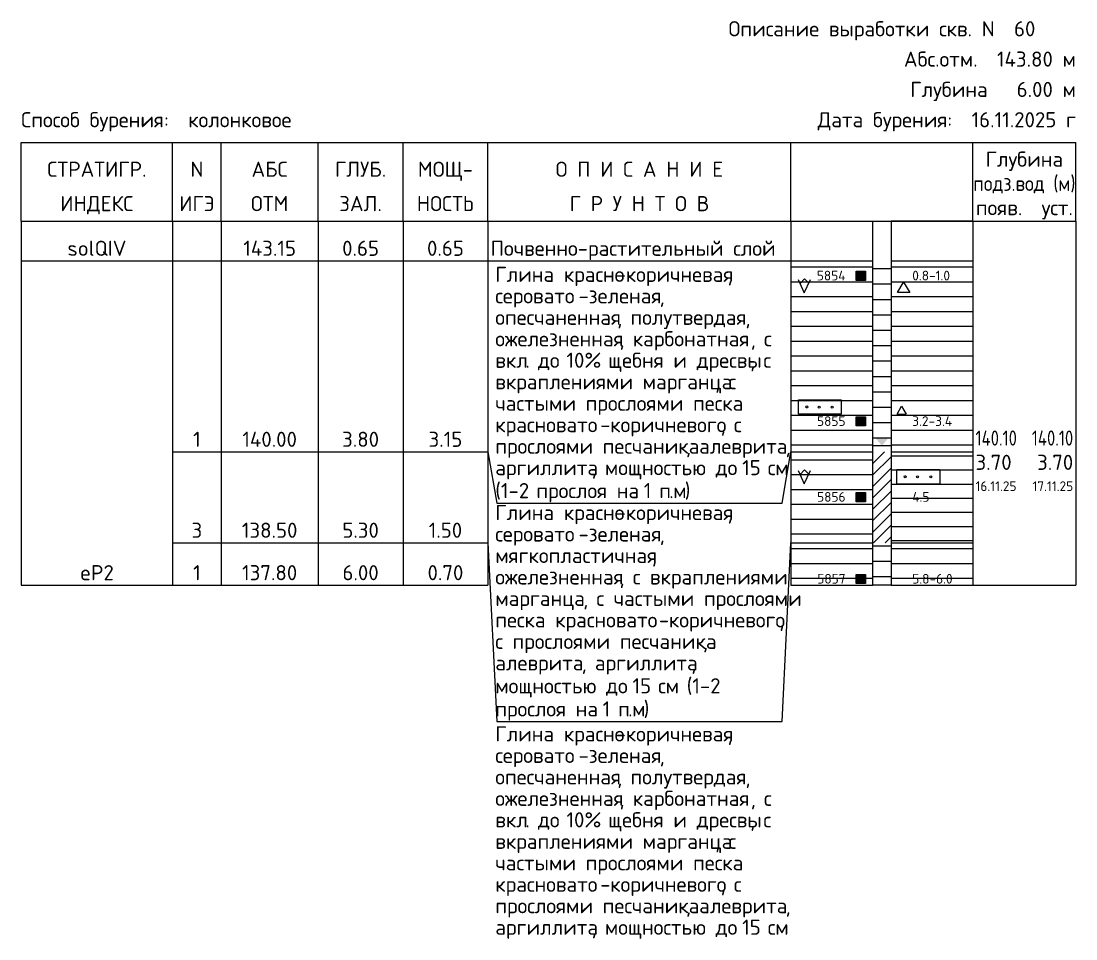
# Model space of a CAD drawing. Header units: millimetres. Extents: x 361462 to 407389, y 53461 to 94146.
# Drawn here: x 365018 to 382418, y 53461 to 68597 of the extents above; entities that cross this region are included whole.
import ezdxf
from ezdxf.enums import TextEntityAlignment as Align

# ---------------------------------------------------------------- set-up
doc = ezdxf.new("R2010")
doc.units = ezdxf.units.MM
doc.layers.get('0').update_dxf_attribs({"lineweight": 0})
for name, color, linetype in [('Probe', 7, 'Continuous'), ('Skv', 7, 'Continuous'), ('Table', 7, 'Continuous'), ('Water', 7, 'Continuous')]:
    doc.layers.add(name, color=color, linetype=linetype)
doc.layers.add('текст', color=7, linetype='Continuous', lineweight=18)
doc.layers.add('штриховка', color=7, linetype='Continuous', lineweight=9)
doc.styles.add('ISOCPEUR', font='isocpeur.ttf')

# ---------------------------------------------------------------- blocks, each defined once
blk = doc.blocks.new('IZ18')
at = {"color": 7, "linetype": 'Continuous', "lineweight": 0, "flags": 128}
for points in [[(-0.004, 0.224), (0.093, 0.004), (0.199, 0.221)], [(0.027, 0.157), (0.1, 0.234), (0.17, 0.164)]]:
    blk.add_lwpolyline(points, dxfattribs=at)
blk = doc.blocks.new('VK12')
at = {"color": 7, "linetype": 'Continuous', "lineweight": 0, "flags": 128}
blk.add_lwpolyline([(0.007, 0.007), (0.107, 0.182), (0.208, 0.007)], close=True, dxfattribs=at)
blk = doc.blocks.new('VK13')
at = {"color": 7, "linetype": 'Continuous', "lineweight": 0}
for p, q in [((0, 0), (0.075, 0.133)), ((0, 0), (0.152, 0)), ((0.075, 0.133), (0.152, 0))]:
    blk.add_line(p, q, dxfattribs=at)
blk = doc.blocks.new('PR_KV')
at = {"linetype": 'Continuous', "lineweight": 0}
blk.add_hatch(color=256, dxfattribs=at).paths.add_polyline_path([(-0.077, 0.075), (0.077, 0.075), (0.077, -0.075), (-0.077, -0.075)])
at = {"color": 7, "linetype": 'Continuous', "lineweight": 0, "flags": 128}
blk.add_lwpolyline([(-0.077, 0.075), (0.077, 0.075), (0.077, -0.075), (-0.077, -0.075)], close=True, dxfattribs=at)

msp = doc.modelspace()

# ---------------------------------------------------------------- hatches: boundary and pattern name
at = {"layer": 'Water'}
msp.add_hatch(color=5, dxfattribs=at).paths.add_polyline_path([(379217.8, 61595.2), (379107.8, 61725.2), (379327.8, 61725.2)])
at = {"layer": 'штриховка'}
h = msp.add_hatch(dxfattribs=at)
h.set_pattern_fill('ANSI31', color=256, scale=77, angle=315, style=0)
h.paths.add_polyline_path([(377717.8, 64645.2), (379067.8, 64645.2), (379067.8, 61495.2), (377717.8, 61495.2)])
h = msp.add_hatch(dxfattribs=at)
h.set_pattern_fill('ANSI31', color=256, scale=80, angle=315, style=0)
h.paths.add_polyline_path([(379067.8, 64645.2), (379367.8, 64645.2), (379367.8, 61495.2), (379067.8, 61495.2)])
h = msp.add_hatch(dxfattribs=at)
h.set_pattern_fill('ANSI31', color=256, scale=77, angle=315, style=0)
h.paths.add_polyline_path([(379367.8, 64645.2), (380717.8, 64645.2), (380717.8, 61495.2), (379367.8, 61495.2)])
h = msp.add_hatch(dxfattribs=at)
h.set_pattern_fill('ANSI31', color=256, scale=77, angle=315, style=0)
h.paths.add_polyline_path([(377717.8, 61495.2), (379067.8, 61495.2), (379067.8, 59995.2), (377717.8, 59995.2)])
h = msp.add_hatch(dxfattribs=at)
h.set_pattern_fill('ANSI31', color=256, scale=42, style=0)
h.paths.add_polyline_path([(379067.8, 61495.2), (379367.8, 61495.2), (379367.8, 59995.2), (379067.8, 59995.2)])
h = msp.add_hatch(dxfattribs=at)
h.set_pattern_fill('GR07', color=256, scale=1000, style=0, pattern_type=2)
h.set_pattern_definition([(0, (-1881391.25, -34704.8), (0, 700), [1633, 0]), (0, (-1881391.25, -34471.8), (0, 700), [1633, 0]), (0, (-1881391.25, -34237.8), (0, 700), [1633, 0])])
h.paths.add_polyline_path([(379367.8, 61495.2), (380717.8, 61495.2), (380717.8, 59995.2), (379367.8, 59995.2)])
h = msp.add_hatch(dxfattribs=at)
h.set_pattern_fill('ANSI31', color=256, scale=77, angle=315, style=0)
h.paths.add_polyline_path([(377717.8, 59995.2), (379067.8, 59995.2), (379067.8, 59295.2), (377717.8, 59295.2)])
h = msp.add_hatch(dxfattribs=at)
h.set_pattern_fill('ANSI31', color=256, scale=80, angle=315, style=0)
h.paths.add_polyline_path([(379067.8, 59995.2), (379367.8, 59995.2), (379367.8, 59295.2), (379067.8, 59295.2)])
h = msp.add_hatch(dxfattribs=at)
h.set_pattern_fill('ANSI31', color=256, scale=77, angle=315, style=0)
h.paths.add_polyline_path([(379367.8, 59995.2), (380717.8, 59995.2), (380717.8, 59295.2), (379367.8, 59295.2)])

# ---------------------------------------------------------------- linework, layer by layer
at = {"color": 7, "linetype": 'Continuous', "lineweight": 0}
for p, q in [((365017.8, 66595.2), (382417.8, 66595.2)), ((365017.8, 65295.2), (365017.8, 66595.2)), ((367517.8, 65295.2), (367517.8, 66595.2)), ((368317.8, 65295.2), (368317.8, 66595.2)), ((369917.8, 65295.2), (369917.8, 66595.2)), ((371317.8, 65295.2), (371317.8, 66595.2)), ((372717.8, 65295.2), (372717.8, 66595.2)), ((377717.8, 65295.2), (377717.8, 66595.2)), ((380717.8, 65295.2), (380717.8, 66595.2)), ((382417.8, 65295.2), (382417.8, 66595.2)), ((365017.8, 65295.2), (382417.8, 65295.2))]:
    msp.add_line(p, q, dxfattribs=at)
at = {"flags": 128}
for points in [[(377840.8, 62351.9), (378547.8, 62351.9), (378547.8, 62111.9), (377840.8, 62111.9)], [(379465.8, 61201.9), (380172.8, 61201.9), (380172.8, 60961.9), (379465.8, 60961.9)]]:
    msp.add_lwpolyline(points, close=True, dxfattribs=at)
at = {"color": 7, "linetype": 'Continuous', "lineweight": 0}
for centre in [(377978.1, 62233.2), (378181, 62230.9), (378398, 62230.9), (379603.1, 61083.2), (379806, 61080.9), (380023, 61080.9)]:
    msp.add_circle(centre, 16.5, dxfattribs=at)
at = {"layer": 'Skv', "color": 7, "linetype": 'Continuous', "lineweight": 0}
for p, q in [((377717.8, 65295.2), (379067.8, 65295.2)), ((380717.8, 65295.2), (379367.8, 65295.2)), ((377717.8, 64645.2), (379067.8, 64645.2)), ((379367.8, 64645.2), (380717.8, 64645.2)), ((377717.8, 61495.2), (379067.8, 61495.2)), ((379367.8, 61495.2), (380717.8, 61495.2)), ((377717.8, 59995.2), (379067.8, 59995.2)), ((379367.8, 59995.2), (380717.8, 59995.2)), ((377717.8, 59295.2), (379067.8, 59295.2)), ((379367.8, 59295.2), (380717.8, 59295.2))]:
    msp.add_line(p, q, dxfattribs=at)
msp.add_lwpolyline([(379067.8, 65295.2), (379367.8, 65295.2), (379367.8, 59295.2), (379067.8, 59295.2), (379067.8, 65295.2), (379067.8, 65295.2)], close=True, dxfattribs=at)
at = {"layer": 'Table', "color": 7, "linetype": 'Continuous', "lineweight": 0}
for p, q in [((365017.8, 65295.2), (365017.8, 59295.2)), ((367517.8, 65295.2), (367517.8, 59295.2)), ((368317.8, 65295.2), (368317.8, 59295.2)), ((369917.8, 65295.2), (369917.8, 59295.2)), ((371317.8, 65295.2), (371317.8, 59295.2)), ((372717.8, 65295.2), (372717.8, 59295.2)), ((377717.8, 65295.2), (377717.8, 59295.2)), ((380717.8, 65295.2), (380717.8, 59295.2)), ((382417.8, 65295.2), (382417.8, 59295.2)), ((365017.8, 64645.2), (367517.8, 64645.2)), ((367517.8, 64645.2), (368317.8, 64645.2)), ((368317.8, 64645.2), (369917.8, 64645.2)), ((369917.8, 64645.2), (371317.8, 64645.2)), ((371317.8, 64645.2), (372717.8, 64645.2)), ((372717.8, 64645.2), (377717.8, 64645.2)), ((367517.8, 61495.2), (368317.8, 61495.2)), ((368317.8, 61495.2), (369917.8, 61495.2)), ((369917.8, 61495.2), (371317.8, 61495.2)), ((371317.8, 61495.2), (372717.8, 61495.2)), ((372717.8, 61495.2), (372864.6, 60645.2)), ((377570.9, 60645.2), (377717.8, 61495.2)), ((372864.6, 60645.2), (377570.9, 60645.2)), ((367517.8, 59995.2), (368317.8, 59995.2)), ((368317.8, 59995.2), (369917.8, 59995.2)), ((369917.8, 59995.2), (371317.8, 59995.2)), ((371317.8, 59995.2), (372717.8, 59995.2)), ((372717.8, 59995.2), (372864.6, 57045.2)), ((377570.9, 57045.2), (377717.8, 59995.2)), ((365017.8, 59295.2), (367517.8, 59295.2)), ((367517.8, 59295.2), (368317.8, 59295.2)), ((368317.8, 59295.2), (369917.8, 59295.2)), ((369917.8, 59295.2), (371317.8, 59295.2)), ((371317.8, 59295.2), (372717.8, 59295.2)), ((380717.8, 59295.2), (382417.8, 59295.2)), ((372864.6, 57045.2), (377570.9, 57045.2))]:
    msp.add_line(p, q, dxfattribs=at)
at = {"layer": 'Water', "color": 5, "lineweight": 0}
msp.add_line((379067.8, 61595.2), (379367.8, 61595.2), dxfattribs=at)

# ---------------------------------------------------------------- block references
at = {"layer": 'Probe', "xscale": 1000, "yscale": 1000, "zscale": 1000}
for p in [(378867.8, 64395.2), (378867.8, 61995.2), (378867.8, 60745.2), (378867.8, 59395.2)]:
    msp.add_blockref('PR_KV', p, dxfattribs=at)
at = {"layer": 'Skv', "xscale": 1000, "yscale": 1000, "zscale": 1000}
for name, p in [('IZ18', (377842.8, 64111.9)), ('VK12', (379467.8, 64111.9)), ('VK13', (379467.8, 62111.9)), ('IZ18', (377842.8, 60961.9))]:
    msp.add_blockref(name, p, dxfattribs=at)

# ---------------------------------------------------------------- texts
at = {"layer": 'Water', "color": 7, "lineweight": 25, "style": 'ISOCPEUR', "width": 0.8}
msp.add_text('140.10', height=250, dxfattribs=at).set_placement((380761.8, 61595.2))
msp.add_text('140.10', height=250, dxfattribs=at).set_placement((382373.7, 61595.2), align=Align.RIGHT)
at = {"layer": 'Water', "color": 7, "lineweight": 25, "style": 'ISOCPEUR'}
msp.add_text('3.70', height=250, dxfattribs=at).set_placement((380761.8, 61195.2))
msp.add_text('3.70', height=250, dxfattribs=at).set_placement((382373.7, 61195.2), align=Align.RIGHT)
at = {"layer": 'текст', "color": 0, "style": 'ISOCPEUR'}
for s, p in [('Описание выработки скв. N  60', (379217.8, 68345.2)), ('Глубина', (381567.8, 66195.2)), ('СТРАТИГР.', (366267.8, 66028.6)), ('N', (367917.8, 66028.6)), ('АБС', (369117.8, 66028.6)), ('ГЛУБ.', (370617.8, 66028.6)), ('МОЩ-', (372017.8, 66028.6)), ('О П И С А Н И Е', (375217.8, 66028.6)), ('ИНДЕКС', (366267.8, 65461.9)), ('ИГЭ', (367917.8, 65461.9)), ('ОТМ', (369117.8, 65461.9)), ('ЗАЛ.', (370617.8, 65461.9)), ('НОСТЬ', (372017.8, 65461.9)), ('Г Р У Н Т О В', (375217.8, 65461.9)), ('появ.  уст.', (381567.8, 65395.2)), ('solQIV', (366267.8, 64725.2)), ('143.15', (369117.8, 64725.2)), ('0.65', (370617.8, 64725.2)), ('0.65', (372017.8, 64725.2)), ('1', (367917.8, 61575.2)), ('140.00', (369117.8, 61575.2)), ('3.80', (370617.8, 61575.2)), ('3.15', (372017.8, 61575.2)), ('3', (367917.8, 60075.2)), ('138.50', (369117.8, 60075.2)), ('5.30', (370617.8, 60075.2)), ('1.50', (372017.8, 60075.2)), ('eP2', (366267.8, 59375.2)), ('1', (367917.8, 59375.2)), ('137.80', (369117.8, 59375.2)), ('6.00', (370617.8, 59375.2)), ('0.70', (372017.8, 59375.2))]:
    msp.add_text(s, height=250, dxfattribs=at).set_placement(p, align=Align.CENTER)
for s, p in [('Абс.отм.  143.80 м', (382417.8, 67845.2)), ('Глубина   6.00 м', (382417.8, 67345.2)), ('Дата бурения:  16.11.2025 г', (382417.8, 66845.2))]:
    msp.add_text(s, height=250, dxfattribs=at).set_placement(p, align=Align.RIGHT)
for s, p in [('Способ бурения:  колонковое', (365017.8, 66845.2)), ('Почвенно-растительный слой', (372761.8, 64725.2))]:
    msp.add_text(s, height=250, dxfattribs=at).set_placement(p)
at = {"layer": 'текст', "color": 0, "style": 'ISOCPEUR', "width": 0.9}
msp.add_text('подз.вод (м)', height=250, dxfattribs=at).set_placement((381567.8, 65795.2), align=Align.CENTER)
at = {"layer": 'текст', "style": 'ISOCPEUR'}
for s, height, p in [('Глина красно', 250, (372839.6, 64295.4)), ('-', 250, (374826, 64295.4)), ('коричневая', 250, (374991.5, 64295.4)), ('0.8-1.0', 160, (379717.8, 64320.2)), (',', 250, (376671.8, 64295.4)), ('серовато', 250, (372839.6, 63941.3)), ('-', 250, (374213.8, 63941.3)), ('зеленая', 250, (374379.4, 63941.3)), (',', 250, (375550.6, 63941.3)), ('опесчаненная', 250, (372839.6, 63587.1)), ('полутвердая', 250, (375069.5, 63587.1)), (', ', 250, (374851, 63587.1)), (',', 250, (376965.3, 63587.1)), ('ожелезненная', 250, (372839.6, 63232.9)), ('карбонатная', 250, (375107, 63232.9)), ('с', 250, (377271.4, 63232.9)), (', ', 250, (374888.5, 63232.9)), (', ', 250, (377052.8, 63232.9)), ('вкл', 250, (372839.6, 62878.6)), ('до ', 250, (373542.2, 62878.6)), ('10%%% ', 250, (374013.8, 62878.6)), ('щебня и дресвы', 250, (374701, 62878.6)), ('с', 250, (377261.9, 62878.6)), ('. ', 250, (373336.2, 62878.6)), (', ', 250, (377043.4, 62878.6)), ('вкраплениями марганца', 250, (372839.6, 62524.4)), ('с', 250, (376684.3, 62524.4)), (', ', 250, (376465.7, 62524.4)), ('частыми прослоями песка', 250, (372839.6, 62170.2)), ('красновато', 250, (372839.6, 61816.1)), ('коричневого', 250, (374735.4, 61816.1)), ('с', 250, (376774.8, 61816.1)), ('3.2-3.4', 160, (379717.8, 61920.2)), ('-', 250, (374569.9, 61816.1)), (', ', 250, (376556.3, 61816.1)), ('прослоями песчаника', 250, (372839.6, 61461.9)), ('алеврита', 250, (376203.2, 61461.9)), (', ', 250, (375984.7, 61461.9)), (',', 250, (377627.5, 61461.9)), ('аргиллита', 250, (372839.6, 61107.7)), ('мощностью до ', 250, (374647.9, 61107.7)), ('15 ', 250, (376912.3, 61107.7)), ('см', 250, (377333.9, 61107.7)), (', ', 250, (374429.4, 61107.7)), ('(1-2 ', 250, (372839.6, 60728.6)), ('прослоя на ', 250, (373517.2, 60728.6)), ('1 ', 250, (375288.1, 60728.6)), ('п', 250, (375544.1, 60728.6)), ('м', 250, (375775.2, 60728.6)), (')', 250, (375965.7, 60728.6)), ('16.11.25', 160, (380761.8, 60846.4)), ('17.11.25', 160, (381701, 60846.4)), ('.', 250, (375709.7, 60728.6)), ('4.5', 160, (379717.8, 60670.2)), ('Глина красно', 250, (372839.6, 60367.6)), ('-', 250, (374826, 60367.6)), ('коричневая', 250, (374991.5, 60367.6)), (',', 250, (376671.8, 60367.6)), ('зеленая', 250, (374379.4, 60013.5)), ('серовато', 250, (372839.6, 60013.5)), ('-', 250, (374213.8, 60013.5)), (',', 250, (375550.6, 60013.5)), ('мягкопластичная', 250, (372839.6, 59659.3)), ('ожелезненная', 250, (372839.6, 59305.1)), (',', 250, (375422.5, 59659.3)), ('с вкраплениями', 250, (375107, 59305.1)), ('5.8-6.0', 160, (379717.8, 59320.2)), (', ', 250, (374888.5, 59305.1)), ('марганца', 250, (372839.6, 58951)), ('с частыми прослоями', 250, (374507.4, 58951)), (', ', 250, (374288.8, 58951)), ('песка красновато', 250, (372839.6, 58596.8)), ('-', 250, (375538.1, 58596.8)), ('коричневого', 250, (375703.6, 58596.8)), (',', 250, (377524.4, 58596.8)), ('с прослоями песчаника', 250, (372839.6, 58242.6)), (',', 250, (376265.7, 58242.6)), ('алеврита', 250, (372839.6, 57888.5)), ('аргиллита', 250, (374482.4, 57888.5)), (', ', 250, (374263.8, 57888.5)), ('(1-2', 250, (375997.2, 57509.3)), (',', 250, (376072.2, 57888.5)), ('мощностью до ', 250, (372839.6, 57509.3)), ('15 ', 250, (375104, 57509.3)), ('см ', 250, (375525.6, 57509.3)), ('прослоя на ', 250, (372839.6, 57128.6)), ('1 ', 250, (374610.4, 57128.6)), ('п', 250, (374866.5, 57128.6)), ('м', 250, (375097.5, 57128.6)), (')', 250, (375288.1, 57128.6)), ('.', 250, (375032, 57128.6)), ('Глина красно', 250, (372839.6, 56716.3)), ('-', 250, (374826, 56716.3)), ('коричневая', 250, (374991.5, 56716.3)), (',', 250, (376671.8, 56716.3)), ('зеленая', 250, (374379.4, 56362.1)), ('серовато', 250, (372839.6, 56362.1)), ('-', 250, (374213.8, 56362.1)), (',', 250, (375550.6, 56362.1)), ('опесчаненная', 250, (372839.6, 56007.9)), ('полутвердая', 250, (375069.5, 56007.9)), ('ожелезненная', 250, (372839.6, 55653.8)), (', ', 250, (374851, 56007.9)), ('карбонатная', 250, (375107, 55653.8)), (',', 250, (376965.3, 56007.9)), ('с', 250, (377271.4, 55653.8)), ('10%%% ', 250, (374013.8, 55299.4)), ('щебня и дресвы', 250, (374701, 55299.4)), (', ', 250, (374888.5, 55653.8)), (', ', 250, (377052.8, 55653.8)), ('вкл', 250, (372839.6, 55299.4)), ('. ', 250, (373336.2, 55299.4)), ('до ', 250, (373542.2, 55299.4)), ('с', 250, (377261.9, 55299.4)), (', ', 250, (377043.4, 55299.4)), ('вкраплениями марганца', 250, (372839.6, 54945.2)), ('с', 250, (376684.3, 54945.2)), (', ', 250, (376465.7, 54945.2)), ('частыми прослоями песка', 250, (372839.6, 54591.1)), ('красновато', 250, (372839.6, 54236.9)), ('-', 250, (374569.9, 54236.9)), ('коричневого', 250, (374735.4, 54236.9)), ('с', 250, (376774.8, 54236.9)), (', ', 250, (376556.3, 54236.9)), ('прослоями песчаника', 250, (372839.6, 53882.7)), ('алеврита', 250, (376203.2, 53882.7)), (', ', 250, (375984.7, 53882.7)), ('15 ', 250, (376912.3, 53528.6)), (',', 250, (377627.5, 53882.7)), ('аргиллита', 250, (372839.6, 53528.6)), ('мощностью до ', 250, (374647.9, 53528.6)), ('см', 250, (377333.9, 53528.6)), (', ', 250, (374429.4, 53528.6))]:
    msp.add_text(s, height=height, dxfattribs=at).set_placement(p)
for s, p in [('5854', (378617.8, 64320.2)), ('5855', (378617.8, 61920.2)), ('5856', (378617.8, 60670.2)), ('5857', (378617.8, 59320.2))]:
    msp.add_text(s, height=160, dxfattribs=at).set_placement(p, align=Align.RIGHT)

doc.saveas('drawing.dxf')
